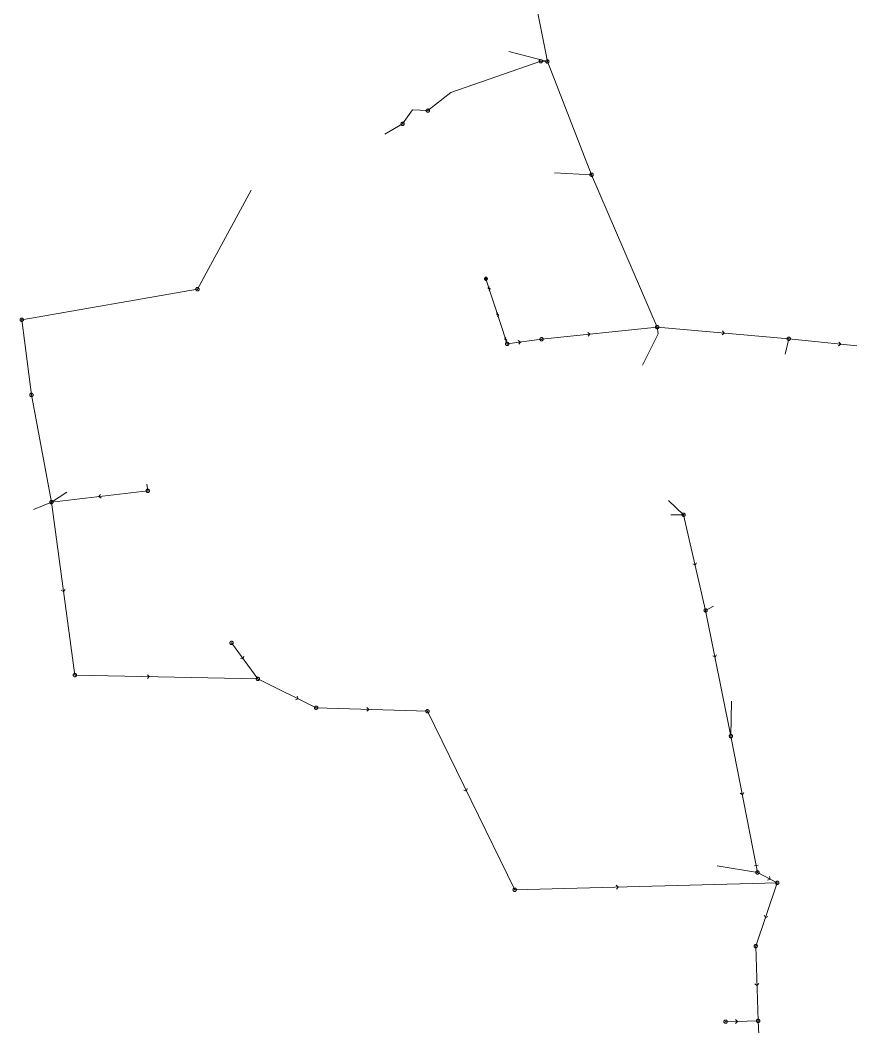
# Model space of a CAD drawing. Header units: metres. Extents: x 25504150 to 25508618, y 6694193 to 6702753.
# Drawn here: x 25504749.1 to 25504978.4, y 6696324.8 to 6696602.7 of the extents above; entities that cross this region are included whole.
import ezdxf

# ---------------------------------------------------------------- set-up
doc = ezdxf.new("R2010")
doc.units = ezdxf.units.M
for name, pattern in [('Sewer_node', [0]), ('Viemariputket', [0]), ('Viemarivarusteet', [0])]:
    doc.linetypes.add(name, pattern=pattern)
for name, color, linetype, lineweight in [('Sewer_node', 7, 'Sewer_node', 0), ('Viemariputket', 7, 'Viemariputket', 0), ('Viemarivarusteet', 7, 'Viemarivarusteet', 0)]:
    doc.layers.add(name, color=color, linetype=linetype, lineweight=lineweight)

msp = doc.modelspace()

# ---------------------------------------------------------------- linework, layer by layer
at = {"layer": 'Sewer_node', "color": 46, "linetype": 'Continuous', "true_color": 0x7f5f00}
msp.add_line((25504952.75, 6696369.41, 39.14), (25504951.74, 6696369.25, 39.14), dxfattribs=at)
at = {"layer": 'Sewer_node', "color": 46, "linetype": 'Continuous', "true_color": 0x7f5f00, "flags": 128}
for points in [[(25504893.23, 6696591.33), (25504893.22, 6696591.4), (25504893.21, 6696591.47), (25504893.18, 6696591.54), (25504893.14, 6696591.6), (25504893.1, 6696591.66), (25504893.04, 6696591.7), (25504892.98, 6696591.74), (25504892.91, 6696591.77), (25504892.84, 6696591.78), (25504892.77, 6696591.79), (25504892.7, 6696591.78), (25504892.63, 6696591.77), (25504892.56, 6696591.74), (25504892.5, 6696591.7), (25504892.44, 6696591.66), (25504892.4, 6696591.6), (25504892.36, 6696591.54), (25504892.33, 6696591.47), (25504892.32, 6696591.4), (25504892.31, 6696591.33), (25504892.32, 6696591.26), (25504892.33, 6696591.19), (25504892.36, 6696591.12), (25504892.4, 6696591.06), (25504892.44, 6696591), (25504892.5, 6696590.96), (25504892.56, 6696590.92), (25504892.63, 6696590.89), (25504892.7, 6696590.88), (25504892.77, 6696590.87), (25504892.84, 6696590.88), (25504892.91, 6696590.89), (25504892.98, 6696590.92), (25504893.04, 6696590.96), (25504893.1, 6696591), (25504893.14, 6696591.06), (25504893.18, 6696591.12), (25504893.21, 6696591.19), (25504893.22, 6696591.26)], [(25504862.09, 6696577.71), (25504862.08, 6696577.78), (25504862.07, 6696577.85), (25504862.04, 6696577.92), (25504862, 6696577.98), (25504861.96, 6696578.04), (25504861.9, 6696578.08), (25504861.84, 6696578.12), (25504861.77, 6696578.15), (25504861.7, 6696578.16), (25504861.63, 6696578.17), (25504861.56, 6696578.16), (25504861.49, 6696578.15), (25504861.42, 6696578.12), (25504861.36, 6696578.08), (25504861.3, 6696578.04), (25504861.26, 6696577.98), (25504861.22, 6696577.92), (25504861.19, 6696577.85), (25504861.18, 6696577.78), (25504861.17, 6696577.71), (25504861.18, 6696577.64), (25504861.19, 6696577.57), (25504861.22, 6696577.5), (25504861.26, 6696577.44), (25504861.3, 6696577.38), (25504861.36, 6696577.34), (25504861.42, 6696577.3), (25504861.49, 6696577.27), (25504861.56, 6696577.26), (25504861.63, 6696577.25), (25504861.7, 6696577.26), (25504861.77, 6696577.27), (25504861.84, 6696577.3), (25504861.9, 6696577.34), (25504861.96, 6696577.38), (25504862, 6696577.44), (25504862.04, 6696577.5), (25504862.07, 6696577.57), (25504862.08, 6696577.64)], [(25504855.11, 6696574.07), (25504855.1, 6696574.14), (25504855.09, 6696574.21), (25504855.06, 6696574.28), (25504855.02, 6696574.34), (25504854.98, 6696574.4), (25504854.92, 6696574.44), (25504854.86, 6696574.48), (25504854.79, 6696574.51), (25504854.72, 6696574.52), (25504854.65, 6696574.53), (25504854.58, 6696574.52), (25504854.51, 6696574.51), (25504854.44, 6696574.48), (25504854.38, 6696574.44), (25504854.32, 6696574.4), (25504854.28, 6696574.34), (25504854.24, 6696574.28), (25504854.21, 6696574.21), (25504854.2, 6696574.14), (25504854.19, 6696574.07), (25504854.2, 6696574), (25504854.21, 6696573.93), (25504854.24, 6696573.86), (25504854.28, 6696573.8), (25504854.32, 6696573.74), (25504854.38, 6696573.7), (25504854.44, 6696573.66), (25504854.51, 6696573.63), (25504854.58, 6696573.62), (25504854.65, 6696573.61), (25504854.72, 6696573.62), (25504854.79, 6696573.63), (25504854.86, 6696573.66), (25504854.92, 6696573.7), (25504854.98, 6696573.74), (25504855.02, 6696573.8), (25504855.06, 6696573.86), (25504855.09, 6696573.93), (25504855.1, 6696574)]]:
    msp.add_lwpolyline(points, close=True, dxfattribs=at)
for points, elevation in [([(25504895.06, 6696591.3), (25504895.05, 6696591.37), (25504895.04, 6696591.44), (25504895.01, 6696591.51), (25504894.97, 6696591.57), (25504894.93, 6696591.63), (25504894.87, 6696591.67), (25504894.81, 6696591.71), (25504894.74, 6696591.74), (25504894.67, 6696591.75), (25504894.6, 6696591.76), (25504894.53, 6696591.75), (25504894.46, 6696591.74), (25504894.39, 6696591.71), (25504894.33, 6696591.67), (25504894.27, 6696591.63), (25504894.23, 6696591.57), (25504894.19, 6696591.51), (25504894.16, 6696591.44), (25504894.15, 6696591.37), (25504894.14, 6696591.3), (25504894.15, 6696591.23), (25504894.16, 6696591.16), (25504894.19, 6696591.09), (25504894.23, 6696591.03), (25504894.27, 6696590.97), (25504894.33, 6696590.93), (25504894.39, 6696590.89), (25504894.46, 6696590.86), (25504894.53, 6696590.85), (25504894.6, 6696590.84), (25504894.67, 6696590.85), (25504894.74, 6696590.86), (25504894.81, 6696590.89), (25504894.87, 6696590.93), (25504894.93, 6696590.97), (25504894.97, 6696591.03), (25504895.01, 6696591.09), (25504895.04, 6696591.16), (25504895.05, 6696591.23)], 49.28), ([(25504907.29, 6696560.03), (25504907.28, 6696560.1), (25504907.27, 6696560.18), (25504907.24, 6696560.24), (25504907.2, 6696560.31), (25504907.15, 6696560.36), (25504907.1, 6696560.41), (25504907.03, 6696560.45), (25504906.97, 6696560.48), (25504906.89, 6696560.49), (25504906.82, 6696560.5), (25504906.75, 6696560.49), (25504906.67, 6696560.48), (25504906.61, 6696560.45), (25504906.54, 6696560.41), (25504906.49, 6696560.36), (25504906.44, 6696560.31), (25504906.4, 6696560.24), (25504906.37, 6696560.18), (25504906.36, 6696560.1), (25504906.35, 6696560.03), (25504906.36, 6696559.96), (25504906.37, 6696559.88), (25504906.4, 6696559.82), (25504906.44, 6696559.75), (25504906.49, 6696559.7), (25504906.54, 6696559.65), (25504906.61, 6696559.61), (25504906.67, 6696559.58), (25504906.75, 6696559.57), (25504906.82, 6696559.56), (25504906.89, 6696559.57), (25504906.97, 6696559.58), (25504907.03, 6696559.61), (25504907.1, 6696559.65), (25504907.15, 6696559.7), (25504907.2, 6696559.75), (25504907.24, 6696559.82), (25504907.27, 6696559.88), (25504907.28, 6696559.96)], 48.4), ([(25504798.46, 6696528.41), (25504798.45, 6696528.48), (25504798.44, 6696528.55), (25504798.41, 6696528.62), (25504798.37, 6696528.68), (25504798.33, 6696528.74), (25504798.27, 6696528.78), (25504798.21, 6696528.82), (25504798.14, 6696528.85), (25504798.07, 6696528.86), (25504798, 6696528.87), (25504797.93, 6696528.86), (25504797.86, 6696528.85), (25504797.79, 6696528.82), (25504797.73, 6696528.78), (25504797.67, 6696528.74), (25504797.63, 6696528.68), (25504797.59, 6696528.62), (25504797.56, 6696528.55), (25504797.55, 6696528.48), (25504797.54, 6696528.41), (25504797.55, 6696528.34), (25504797.56, 6696528.27), (25504797.59, 6696528.2), (25504797.63, 6696528.14), (25504797.67, 6696528.08), (25504797.73, 6696528.04), (25504797.79, 6696528), (25504797.86, 6696527.97), (25504797.93, 6696527.96), (25504798, 6696527.95), (25504798.07, 6696527.96), (25504798.14, 6696527.97), (25504798.21, 6696528), (25504798.27, 6696528.04), (25504798.33, 6696528.08), (25504798.37, 6696528.14), (25504798.41, 6696528.2), (25504798.44, 6696528.27), (25504798.45, 6696528.34)], 51.74), ([(25504749.98, 6696519.98), (25504749.97, 6696520.05), (25504749.96, 6696520.12), (25504749.93, 6696520.19), (25504749.89, 6696520.25), (25504749.85, 6696520.31), (25504749.79, 6696520.35), (25504749.73, 6696520.39), (25504749.66, 6696520.42), (25504749.59, 6696520.43), (25504749.52, 6696520.44), (25504749.45, 6696520.43), (25504749.38, 6696520.42), (25504749.31, 6696520.39), (25504749.25, 6696520.35), (25504749.19, 6696520.31), (25504749.15, 6696520.25), (25504749.11, 6696520.19), (25504749.08, 6696520.12), (25504749.07, 6696520.05), (25504749.06, 6696519.98), (25504749.07, 6696519.91), (25504749.08, 6696519.84), (25504749.11, 6696519.77), (25504749.15, 6696519.71), (25504749.19, 6696519.65), (25504749.25, 6696519.61), (25504749.31, 6696519.57), (25504749.38, 6696519.54), (25504749.45, 6696519.53), (25504749.52, 6696519.52), (25504749.59, 6696519.53), (25504749.66, 6696519.54), (25504749.73, 6696519.57), (25504749.79, 6696519.61), (25504749.85, 6696519.65), (25504749.89, 6696519.71), (25504749.93, 6696519.77), (25504749.96, 6696519.84), (25504749.97, 6696519.91)], 51.87), ([(25504925.37, 6696517.97), (25504925.36, 6696518.04), (25504925.35, 6696518.11), (25504925.32, 6696518.18), (25504925.28, 6696518.24), (25504925.24, 6696518.3), (25504925.18, 6696518.34), (25504925.12, 6696518.38), (25504925.05, 6696518.41), (25504924.98, 6696518.42), (25504924.91, 6696518.43), (25504924.84, 6696518.42), (25504924.77, 6696518.41), (25504924.7, 6696518.38), (25504924.64, 6696518.34), (25504924.58, 6696518.3), (25504924.54, 6696518.24), (25504924.5, 6696518.18), (25504924.47, 6696518.11), (25504924.46, 6696518.04), (25504924.45, 6696517.97), (25504924.46, 6696517.9), (25504924.47, 6696517.83), (25504924.5, 6696517.76), (25504924.54, 6696517.7), (25504924.58, 6696517.64), (25504924.64, 6696517.6), (25504924.7, 6696517.56), (25504924.77, 6696517.53), (25504924.84, 6696517.52), (25504924.91, 6696517.51), (25504924.98, 6696517.52), (25504925.05, 6696517.53), (25504925.12, 6696517.56), (25504925.18, 6696517.6), (25504925.24, 6696517.64), (25504925.28, 6696517.7), (25504925.32, 6696517.76), (25504925.35, 6696517.83), (25504925.36, 6696517.9)], 47.72), ([(25504883.97, 6696513.32), (25504883.96, 6696513.39), (25504883.95, 6696513.46), (25504883.92, 6696513.53), (25504883.88, 6696513.59), (25504883.84, 6696513.65), (25504883.78, 6696513.69), (25504883.72, 6696513.73), (25504883.65, 6696513.76), (25504883.58, 6696513.77), (25504883.51, 6696513.78), (25504883.44, 6696513.77), (25504883.37, 6696513.76), (25504883.3, 6696513.73), (25504883.24, 6696513.69), (25504883.18, 6696513.65), (25504883.14, 6696513.59), (25504883.1, 6696513.53), (25504883.07, 6696513.46), (25504883.06, 6696513.39), (25504883.05, 6696513.32), (25504883.06, 6696513.25), (25504883.07, 6696513.18), (25504883.1, 6696513.11), (25504883.14, 6696513.05), (25504883.18, 6696512.99), (25504883.24, 6696512.95), (25504883.3, 6696512.91), (25504883.37, 6696512.88), (25504883.44, 6696512.87), (25504883.51, 6696512.86), (25504883.58, 6696512.87), (25504883.65, 6696512.88), (25504883.72, 6696512.91), (25504883.78, 6696512.95), (25504883.84, 6696512.99), (25504883.88, 6696513.05), (25504883.92, 6696513.11), (25504883.95, 6696513.18), (25504883.96, 6696513.25)], 49.58), ([(25504893.46, 6696514.62), (25504893.45, 6696514.69), (25504893.44, 6696514.76), (25504893.41, 6696514.83), (25504893.37, 6696514.89), (25504893.33, 6696514.95), (25504893.27, 6696514.99), (25504893.21, 6696515.03), (25504893.14, 6696515.06), (25504893.07, 6696515.07), (25504893, 6696515.08), (25504892.93, 6696515.07), (25504892.86, 6696515.06), (25504892.79, 6696515.03), (25504892.73, 6696514.99), (25504892.67, 6696514.95), (25504892.63, 6696514.89), (25504892.59, 6696514.83), (25504892.56, 6696514.76), (25504892.55, 6696514.69), (25504892.54, 6696514.62), (25504892.55, 6696514.55), (25504892.56, 6696514.48), (25504892.59, 6696514.41), (25504892.63, 6696514.35), (25504892.67, 6696514.29), (25504892.73, 6696514.25), (25504892.79, 6696514.21), (25504892.86, 6696514.18), (25504892.93, 6696514.17), (25504893, 6696514.16), (25504893.07, 6696514.17), (25504893.14, 6696514.18), (25504893.21, 6696514.21), (25504893.27, 6696514.25), (25504893.33, 6696514.29), (25504893.37, 6696514.35), (25504893.41, 6696514.41), (25504893.44, 6696514.48), (25504893.45, 6696514.55)], 49.29), ([(25504961.72, 6696514.74), (25504961.71, 6696514.81), (25504961.7, 6696514.89), (25504961.67, 6696514.95), (25504961.63, 6696515.02), (25504961.58, 6696515.07), (25504961.53, 6696515.12), (25504961.46, 6696515.16), (25504961.4, 6696515.19), (25504961.32, 6696515.2), (25504961.25, 6696515.21), (25504961.18, 6696515.2), (25504961.1, 6696515.19), (25504961.04, 6696515.16), (25504960.97, 6696515.12), (25504960.92, 6696515.07), (25504960.87, 6696515.02), (25504960.83, 6696514.95), (25504960.8, 6696514.89), (25504960.79, 6696514.81), (25504960.78, 6696514.74), (25504960.79, 6696514.67), (25504960.8, 6696514.59), (25504960.83, 6696514.53), (25504960.87, 6696514.46), (25504960.92, 6696514.41), (25504960.97, 6696514.36), (25504961.04, 6696514.32), (25504961.1, 6696514.29), (25504961.18, 6696514.28), (25504961.25, 6696514.27), (25504961.32, 6696514.28), (25504961.4, 6696514.29), (25504961.46, 6696514.32), (25504961.53, 6696514.36), (25504961.58, 6696514.41), (25504961.63, 6696514.46), (25504961.67, 6696514.53), (25504961.7, 6696514.59), (25504961.71, 6696514.67)], 46.01), ([(25504752.64, 6696499.23), (25504752.63, 6696499.3), (25504752.62, 6696499.38), (25504752.59, 6696499.44), (25504752.55, 6696499.51), (25504752.5, 6696499.56), (25504752.45, 6696499.61), (25504752.38, 6696499.65), (25504752.32, 6696499.68), (25504752.24, 6696499.69), (25504752.17, 6696499.7), (25504752.1, 6696499.69), (25504752.02, 6696499.68), (25504751.96, 6696499.65), (25504751.89, 6696499.61), (25504751.84, 6696499.56), (25504751.79, 6696499.51), (25504751.75, 6696499.44), (25504751.72, 6696499.38), (25504751.71, 6696499.3), (25504751.7, 6696499.23), (25504751.71, 6696499.16), (25504751.72, 6696499.08), (25504751.75, 6696499.02), (25504751.79, 6696498.95), (25504751.84, 6696498.9), (25504751.89, 6696498.85), (25504751.96, 6696498.81), (25504752.02, 6696498.78), (25504752.1, 6696498.77), (25504752.17, 6696498.76), (25504752.24, 6696498.77), (25504752.32, 6696498.78), (25504752.38, 6696498.81), (25504752.45, 6696498.85), (25504752.5, 6696498.9), (25504752.55, 6696498.95), (25504752.59, 6696499.02), (25504752.62, 6696499.08), (25504752.63, 6696499.16)], 49.86), ([(25504784.74, 6696472.76), (25504784.73, 6696472.83), (25504784.72, 6696472.9), (25504784.69, 6696472.97), (25504784.65, 6696473.03), (25504784.61, 6696473.09), (25504784.55, 6696473.13), (25504784.49, 6696473.17), (25504784.42, 6696473.2), (25504784.35, 6696473.21), (25504784.28, 6696473.22), (25504784.21, 6696473.21), (25504784.14, 6696473.2), (25504784.07, 6696473.17), (25504784.01, 6696473.13), (25504783.95, 6696473.09), (25504783.91, 6696473.03), (25504783.87, 6696472.97), (25504783.84, 6696472.9), (25504783.83, 6696472.83), (25504783.82, 6696472.76), (25504783.83, 6696472.69), (25504783.84, 6696472.62), (25504783.87, 6696472.55), (25504783.91, 6696472.49), (25504783.95, 6696472.43), (25504784.01, 6696472.39), (25504784.07, 6696472.35), (25504784.14, 6696472.32), (25504784.21, 6696472.31), (25504784.28, 6696472.3), (25504784.35, 6696472.31), (25504784.42, 6696472.32), (25504784.49, 6696472.35), (25504784.55, 6696472.39), (25504784.61, 6696472.43), (25504784.65, 6696472.49), (25504784.69, 6696472.55), (25504784.72, 6696472.62), (25504784.73, 6696472.69)], 49.14), ([(25504758.14, 6696469.65), (25504758.13, 6696469.72), (25504758.12, 6696469.79), (25504758.09, 6696469.86), (25504758.05, 6696469.92), (25504758.01, 6696469.98), (25504757.95, 6696470.02), (25504757.89, 6696470.06), (25504757.82, 6696470.09), (25504757.75, 6696470.1), (25504757.68, 6696470.11), (25504757.61, 6696470.1), (25504757.54, 6696470.09), (25504757.47, 6696470.06), (25504757.41, 6696470.02), (25504757.35, 6696469.98), (25504757.31, 6696469.92), (25504757.27, 6696469.86), (25504757.24, 6696469.79), (25504757.23, 6696469.72), (25504757.22, 6696469.65), (25504757.23, 6696469.58), (25504757.24, 6696469.51), (25504757.27, 6696469.44), (25504757.31, 6696469.38), (25504757.35, 6696469.32), (25504757.41, 6696469.28), (25504757.47, 6696469.24), (25504757.54, 6696469.21), (25504757.61, 6696469.2), (25504757.68, 6696469.19), (25504757.75, 6696469.2), (25504757.82, 6696469.21), (25504757.89, 6696469.24), (25504757.95, 6696469.28), (25504758.01, 6696469.32), (25504758.05, 6696469.38), (25504758.09, 6696469.44), (25504758.12, 6696469.51), (25504758.13, 6696469.58)], 48.7), ([(25504932.68, 6696466.15), (25504932.67, 6696466.22), (25504932.66, 6696466.29), (25504932.63, 6696466.36), (25504932.59, 6696466.42), (25504932.55, 6696466.48), (25504932.49, 6696466.52), (25504932.43, 6696466.56), (25504932.36, 6696466.59), (25504932.29, 6696466.6), (25504932.22, 6696466.61), (25504932.15, 6696466.6), (25504932.08, 6696466.59), (25504932.01, 6696466.56), (25504931.95, 6696466.52), (25504931.89, 6696466.48), (25504931.85, 6696466.42), (25504931.81, 6696466.36), (25504931.78, 6696466.29), (25504931.77, 6696466.22), (25504931.76, 6696466.15), (25504931.77, 6696466.08), (25504931.78, 6696466.01), (25504931.81, 6696465.94), (25504931.85, 6696465.88), (25504931.89, 6696465.82), (25504931.95, 6696465.78), (25504932.01, 6696465.74), (25504932.08, 6696465.71), (25504932.15, 6696465.7), (25504932.22, 6696465.69), (25504932.29, 6696465.7), (25504932.36, 6696465.71), (25504932.43, 6696465.74), (25504932.49, 6696465.78), (25504932.55, 6696465.82), (25504932.59, 6696465.88), (25504932.63, 6696465.94), (25504932.66, 6696466.01), (25504932.67, 6696466.08)], 45.15), ([(25504938.76, 6696439.77), (25504938.75, 6696439.84), (25504938.74, 6696439.91), (25504938.71, 6696439.98), (25504938.67, 6696440.04), (25504938.63, 6696440.1), (25504938.57, 6696440.14), (25504938.51, 6696440.18), (25504938.44, 6696440.21), (25504938.37, 6696440.22), (25504938.3, 6696440.23), (25504938.23, 6696440.22), (25504938.16, 6696440.21), (25504938.09, 6696440.18), (25504938.03, 6696440.14), (25504937.97, 6696440.1), (25504937.93, 6696440.04), (25504937.89, 6696439.98), (25504937.86, 6696439.91), (25504937.85, 6696439.84), (25504937.84, 6696439.77), (25504937.85, 6696439.7), (25504937.86, 6696439.63), (25504937.89, 6696439.56), (25504937.93, 6696439.5), (25504937.97, 6696439.44), (25504938.03, 6696439.4), (25504938.09, 6696439.36), (25504938.16, 6696439.33), (25504938.23, 6696439.32), (25504938.3, 6696439.31), (25504938.37, 6696439.32), (25504938.44, 6696439.33), (25504938.51, 6696439.36), (25504938.57, 6696439.4), (25504938.63, 6696439.44), (25504938.67, 6696439.5), (25504938.71, 6696439.56), (25504938.74, 6696439.63), (25504938.75, 6696439.7)], 44.29), ([(25504807.88, 6696430.79), (25504807.87, 6696430.86), (25504807.86, 6696430.93), (25504807.83, 6696431), (25504807.79, 6696431.06), (25504807.75, 6696431.12), (25504807.69, 6696431.16), (25504807.63, 6696431.2), (25504807.56, 6696431.23), (25504807.49, 6696431.24), (25504807.42, 6696431.25), (25504807.35, 6696431.24), (25504807.28, 6696431.23), (25504807.21, 6696431.2), (25504807.15, 6696431.16), (25504807.09, 6696431.12), (25504807.05, 6696431.06), (25504807.01, 6696431), (25504806.98, 6696430.93), (25504806.97, 6696430.86), (25504806.96, 6696430.79), (25504806.97, 6696430.72), (25504806.98, 6696430.65), (25504807.01, 6696430.58), (25504807.05, 6696430.52), (25504807.09, 6696430.46), (25504807.15, 6696430.42), (25504807.21, 6696430.38), (25504807.28, 6696430.35), (25504807.35, 6696430.34), (25504807.42, 6696430.33), (25504807.49, 6696430.34), (25504807.56, 6696430.35), (25504807.63, 6696430.38), (25504807.69, 6696430.42), (25504807.75, 6696430.46), (25504807.79, 6696430.52), (25504807.83, 6696430.58), (25504807.86, 6696430.65), (25504807.87, 6696430.72)], 49.14), ([(25504764.64, 6696421.9), (25504764.63, 6696421.97), (25504764.62, 6696422.05), (25504764.59, 6696422.11), (25504764.55, 6696422.18), (25504764.5, 6696422.23), (25504764.45, 6696422.28), (25504764.38, 6696422.32), (25504764.32, 6696422.35), (25504764.24, 6696422.36), (25504764.17, 6696422.37), (25504764.1, 6696422.36), (25504764.02, 6696422.35), (25504763.96, 6696422.32), (25504763.89, 6696422.28), (25504763.84, 6696422.23), (25504763.79, 6696422.18), (25504763.75, 6696422.11), (25504763.72, 6696422.05), (25504763.71, 6696421.97), (25504763.7, 6696421.9), (25504763.71, 6696421.83), (25504763.72, 6696421.75), (25504763.75, 6696421.69), (25504763.79, 6696421.62), (25504763.84, 6696421.57), (25504763.89, 6696421.52), (25504763.96, 6696421.48), (25504764.02, 6696421.45), (25504764.1, 6696421.44), (25504764.17, 6696421.43), (25504764.24, 6696421.44), (25504764.32, 6696421.45), (25504764.38, 6696421.48), (25504764.45, 6696421.52), (25504764.5, 6696421.57), (25504764.55, 6696421.62), (25504764.59, 6696421.69), (25504764.62, 6696421.75), (25504764.63, 6696421.83)], 48.83), ([(25504815.15, 6696420.86), (25504815.14, 6696420.93), (25504815.13, 6696421), (25504815.1, 6696421.07), (25504815.06, 6696421.13), (25504815.02, 6696421.19), (25504814.96, 6696421.23), (25504814.9, 6696421.27), (25504814.83, 6696421.3), (25504814.76, 6696421.31), (25504814.69, 6696421.32), (25504814.62, 6696421.31), (25504814.55, 6696421.3), (25504814.48, 6696421.27), (25504814.42, 6696421.23), (25504814.36, 6696421.19), (25504814.32, 6696421.13), (25504814.28, 6696421.07), (25504814.25, 6696421), (25504814.24, 6696420.93), (25504814.23, 6696420.86), (25504814.24, 6696420.79), (25504814.25, 6696420.72), (25504814.28, 6696420.65), (25504814.32, 6696420.59), (25504814.36, 6696420.53), (25504814.42, 6696420.49), (25504814.48, 6696420.45), (25504814.55, 6696420.42), (25504814.62, 6696420.41), (25504814.69, 6696420.4), (25504814.76, 6696420.41), (25504814.83, 6696420.42), (25504814.9, 6696420.45), (25504814.96, 6696420.49), (25504815.02, 6696420.53), (25504815.06, 6696420.59), (25504815.1, 6696420.65), (25504815.13, 6696420.72), (25504815.14, 6696420.79)], 49.13), ([(25504831.22, 6696412.9), (25504831.21, 6696412.97), (25504831.2, 6696413.04), (25504831.17, 6696413.11), (25504831.13, 6696413.17), (25504831.09, 6696413.23), (25504831.03, 6696413.27), (25504830.97, 6696413.31), (25504830.9, 6696413.34), (25504830.83, 6696413.35), (25504830.76, 6696413.36), (25504830.69, 6696413.35), (25504830.62, 6696413.34), (25504830.55, 6696413.31), (25504830.49, 6696413.27), (25504830.43, 6696413.23), (25504830.39, 6696413.17), (25504830.35, 6696413.11), (25504830.32, 6696413.04), (25504830.31, 6696412.97), (25504830.3, 6696412.9), (25504830.31, 6696412.83), (25504830.32, 6696412.76), (25504830.35, 6696412.69), (25504830.39, 6696412.63), (25504830.43, 6696412.57), (25504830.49, 6696412.53), (25504830.55, 6696412.49), (25504830.62, 6696412.46), (25504830.69, 6696412.45), (25504830.76, 6696412.44), (25504830.83, 6696412.45), (25504830.9, 6696412.46), (25504830.97, 6696412.49), (25504831.03, 6696412.53), (25504831.09, 6696412.57), (25504831.13, 6696412.63), (25504831.17, 6696412.69), (25504831.2, 6696412.76), (25504831.21, 6696412.83)], 49.27), ([(25504861.95, 6696411.92), (25504861.94, 6696411.99), (25504861.93, 6696412.06), (25504861.9, 6696412.13), (25504861.86, 6696412.19), (25504861.82, 6696412.25), (25504861.76, 6696412.29), (25504861.7, 6696412.33), (25504861.63, 6696412.36), (25504861.56, 6696412.37), (25504861.49, 6696412.38), (25504861.42, 6696412.37), (25504861.35, 6696412.36), (25504861.28, 6696412.33), (25504861.22, 6696412.29), (25504861.16, 6696412.25), (25504861.12, 6696412.19), (25504861.08, 6696412.13), (25504861.05, 6696412.06), (25504861.04, 6696411.99), (25504861.03, 6696411.92), (25504861.04, 6696411.85), (25504861.05, 6696411.78), (25504861.08, 6696411.71), (25504861.12, 6696411.65), (25504861.16, 6696411.59), (25504861.22, 6696411.55), (25504861.28, 6696411.51), (25504861.35, 6696411.48), (25504861.42, 6696411.47), (25504861.49, 6696411.46), (25504861.56, 6696411.47), (25504861.63, 6696411.48), (25504861.7, 6696411.51), (25504861.76, 6696411.55), (25504861.82, 6696411.59), (25504861.86, 6696411.65), (25504861.9, 6696411.71), (25504861.93, 6696411.78), (25504861.94, 6696411.85)], 48.5), ([(25504945.74, 6696405.05), (25504945.73, 6696405.12), (25504945.72, 6696405.19), (25504945.69, 6696405.26), (25504945.65, 6696405.32), (25504945.61, 6696405.38), (25504945.55, 6696405.42), (25504945.49, 6696405.46), (25504945.42, 6696405.49), (25504945.35, 6696405.5), (25504945.28, 6696405.51), (25504945.21, 6696405.5), (25504945.14, 6696405.49), (25504945.07, 6696405.46), (25504945.01, 6696405.42), (25504944.95, 6696405.38), (25504944.91, 6696405.32), (25504944.87, 6696405.26), (25504944.84, 6696405.19), (25504944.83, 6696405.12), (25504944.82, 6696405.05), (25504944.83, 6696404.98), (25504944.84, 6696404.91), (25504944.87, 6696404.84), (25504944.91, 6696404.78), (25504944.95, 6696404.72), (25504945.01, 6696404.68), (25504945.07, 6696404.64), (25504945.14, 6696404.61), (25504945.21, 6696404.6), (25504945.28, 6696404.59), (25504945.35, 6696404.6), (25504945.42, 6696404.61), (25504945.49, 6696404.64), (25504945.55, 6696404.68), (25504945.61, 6696404.72), (25504945.65, 6696404.78), (25504945.69, 6696404.84), (25504945.72, 6696404.91), (25504945.73, 6696404.98)], 43.01), ([(25504953.06, 6696367.42), (25504953.05, 6696367.49), (25504953.04, 6696367.56), (25504953.01, 6696367.63), (25504952.97, 6696367.69), (25504952.93, 6696367.75), (25504952.87, 6696367.79), (25504952.81, 6696367.83), (25504952.74, 6696367.86), (25504952.67, 6696367.87), (25504952.6, 6696367.88), (25504952.53, 6696367.87), (25504952.46, 6696367.86), (25504952.39, 6696367.83), (25504952.33, 6696367.79), (25504952.27, 6696367.75), (25504952.23, 6696367.69), (25504952.19, 6696367.63), (25504952.16, 6696367.56), (25504952.15, 6696367.49), (25504952.14, 6696367.42), (25504952.15, 6696367.35), (25504952.16, 6696367.28), (25504952.19, 6696367.21), (25504952.23, 6696367.15), (25504952.27, 6696367.09), (25504952.33, 6696367.05), (25504952.39, 6696367.01), (25504952.46, 6696366.98), (25504952.53, 6696366.97), (25504952.6, 6696366.96), (25504952.67, 6696366.97), (25504952.74, 6696366.98), (25504952.81, 6696367.01), (25504952.87, 6696367.05), (25504952.93, 6696367.09), (25504952.97, 6696367.15), (25504953.01, 6696367.21), (25504953.04, 6696367.28), (25504953.05, 6696367.35)], 41.3), ([(25504958.54, 6696364.54), (25504958.53, 6696364.61), (25504958.52, 6696364.68), (25504958.49, 6696364.75), (25504958.45, 6696364.81), (25504958.41, 6696364.87), (25504958.35, 6696364.91), (25504958.29, 6696364.95), (25504958.22, 6696364.98), (25504958.15, 6696364.99), (25504958.08, 6696365), (25504958.01, 6696364.99), (25504957.94, 6696364.98), (25504957.87, 6696364.95), (25504957.81, 6696364.91), (25504957.75, 6696364.87), (25504957.71, 6696364.81), (25504957.67, 6696364.75), (25504957.64, 6696364.68), (25504957.63, 6696364.61), (25504957.62, 6696364.54), (25504957.63, 6696364.47), (25504957.64, 6696364.4), (25504957.67, 6696364.33), (25504957.71, 6696364.27), (25504957.75, 6696364.21), (25504957.81, 6696364.17), (25504957.87, 6696364.13), (25504957.94, 6696364.1), (25504958.01, 6696364.09), (25504958.08, 6696364.08), (25504958.15, 6696364.09), (25504958.22, 6696364.1), (25504958.29, 6696364.13), (25504958.35, 6696364.17), (25504958.41, 6696364.21), (25504958.45, 6696364.27), (25504958.49, 6696364.33), (25504958.52, 6696364.4), (25504958.53, 6696364.47)], 41.32), ([(25504886.05, 6696362.65), (25504886.04, 6696362.72), (25504886.03, 6696362.8), (25504886, 6696362.86), (25504885.96, 6696362.93), (25504885.91, 6696362.98), (25504885.86, 6696363.03), (25504885.79, 6696363.07), (25504885.73, 6696363.1), (25504885.65, 6696363.11), (25504885.58, 6696363.12), (25504885.51, 6696363.11), (25504885.43, 6696363.1), (25504885.37, 6696363.07), (25504885.3, 6696363.03), (25504885.25, 6696362.98), (25504885.2, 6696362.93), (25504885.16, 6696362.86), (25504885.13, 6696362.8), (25504885.12, 6696362.72), (25504885.11, 6696362.65), (25504885.12, 6696362.58), (25504885.13, 6696362.5), (25504885.16, 6696362.44), (25504885.2, 6696362.37), (25504885.25, 6696362.32), (25504885.3, 6696362.27), (25504885.37, 6696362.23), (25504885.43, 6696362.2), (25504885.51, 6696362.19), (25504885.58, 6696362.18), (25504885.65, 6696362.19), (25504885.73, 6696362.2), (25504885.79, 6696362.23), (25504885.86, 6696362.27), (25504885.91, 6696362.32), (25504885.96, 6696362.37), (25504886, 6696362.44), (25504886.03, 6696362.5), (25504886.04, 6696362.58)], 47.17), ([(25504952.58, 6696347.09), (25504952.57, 6696347.16), (25504952.56, 6696347.23), (25504952.53, 6696347.3), (25504952.49, 6696347.36), (25504952.45, 6696347.42), (25504952.39, 6696347.46), (25504952.33, 6696347.5), (25504952.26, 6696347.53), (25504952.19, 6696347.54), (25504952.12, 6696347.55), (25504952.05, 6696347.54), (25504951.98, 6696347.53), (25504951.91, 6696347.5), (25504951.85, 6696347.46), (25504951.79, 6696347.42), (25504951.75, 6696347.36), (25504951.71, 6696347.3), (25504951.68, 6696347.23), (25504951.67, 6696347.16), (25504951.66, 6696347.09), (25504951.67, 6696347.02), (25504951.68, 6696346.95), (25504951.71, 6696346.88), (25504951.75, 6696346.82), (25504951.79, 6696346.76), (25504951.85, 6696346.72), (25504951.91, 6696346.68), (25504951.98, 6696346.65), (25504952.05, 6696346.64), (25504952.12, 6696346.63), (25504952.19, 6696346.64), (25504952.26, 6696346.65), (25504952.33, 6696346.68), (25504952.39, 6696346.72), (25504952.45, 6696346.76), (25504952.49, 6696346.82), (25504952.53, 6696346.88), (25504952.56, 6696346.95), (25504952.57, 6696347.02)], 41.02), ([(25504944.26, 6696326.24), (25504944.25, 6696326.31), (25504944.24, 6696326.38), (25504944.21, 6696326.45), (25504944.17, 6696326.51), (25504944.13, 6696326.57), (25504944.07, 6696326.61), (25504944.01, 6696326.65), (25504943.94, 6696326.68), (25504943.87, 6696326.69), (25504943.8, 6696326.7), (25504943.73, 6696326.69), (25504943.66, 6696326.68), (25504943.59, 6696326.65), (25504943.53, 6696326.61), (25504943.47, 6696326.57), (25504943.43, 6696326.51), (25504943.39, 6696326.45), (25504943.36, 6696326.38), (25504943.35, 6696326.31), (25504943.34, 6696326.24), (25504943.35, 6696326.17), (25504943.36, 6696326.1), (25504943.39, 6696326.03), (25504943.43, 6696325.97), (25504943.47, 6696325.91), (25504943.53, 6696325.87), (25504943.59, 6696325.83), (25504943.66, 6696325.8), (25504943.73, 6696325.79), (25504943.8, 6696325.78), (25504943.87, 6696325.79), (25504943.94, 6696325.8), (25504944.01, 6696325.83), (25504944.07, 6696325.87), (25504944.13, 6696325.91), (25504944.17, 6696325.97), (25504944.21, 6696326.03), (25504944.24, 6696326.1), (25504944.25, 6696326.17)], 40.23), ([(25504953.25, 6696326.45), (25504953.24, 6696326.52), (25504953.23, 6696326.59), (25504953.2, 6696326.66), (25504953.16, 6696326.72), (25504953.12, 6696326.78), (25504953.06, 6696326.82), (25504953, 6696326.86), (25504952.93, 6696326.89), (25504952.86, 6696326.9), (25504952.79, 6696326.91), (25504952.72, 6696326.9), (25504952.65, 6696326.89), (25504952.58, 6696326.86), (25504952.52, 6696326.82), (25504952.46, 6696326.78), (25504952.42, 6696326.72), (25504952.38, 6696326.66), (25504952.35, 6696326.59), (25504952.34, 6696326.52), (25504952.33, 6696326.45), (25504952.34, 6696326.38), (25504952.35, 6696326.31), (25504952.38, 6696326.24), (25504952.42, 6696326.18), (25504952.46, 6696326.12), (25504952.52, 6696326.08), (25504952.58, 6696326.04), (25504952.65, 6696326.01), (25504952.72, 6696326), (25504952.79, 6696325.99), (25504952.86, 6696326), (25504952.93, 6696326.01), (25504953, 6696326.04), (25504953.06, 6696326.08), (25504953.12, 6696326.12), (25504953.16, 6696326.18), (25504953.2, 6696326.24), (25504953.23, 6696326.31), (25504953.24, 6696326.38)], 39.87)]:
    msp.add_lwpolyline(points, close=True, dxfattribs=dict(at, elevation=elevation))
for points in [[(25504878.45, 6696528.61), (25504878.42, 6696528.61), (25504878.4, 6696528.61), (25504878.38, 6696528.61), (25504878.37, 6696528.62), (25504878.35, 6696528.62), (25504878.33, 6696528.63), (25504878.32, 6696528.63), (25504878.31, 6696528.64), (25504878.29, 6696528.65), (25504878.28, 6696528.66), (25504878.28, 6696528.67), (25504878.27, 6696528.69), (25504878.26, 6696528.7), (25504878.26, 6696528.71), (25504878.25, 6696528.73), (25504878.25, 6696528.74), (25504878.25, 6696528.76), (25504878.26, 6696528.77), (25504878.26, 6696528.79), (25504878.27, 6696528.8), (25504878.27, 6696528.82), (25504878.28, 6696528.83), (25504878.29, 6696528.85), (25504878.3, 6696528.86), (25504878.31, 6696528.87), (25504878.34, 6696528.9)], [(25504878.45, 6696528.95), (25504878.47, 6696528.97), (25504878.48, 6696528.97), (25504878.49, 6696528.98), (25504878.49, 6696528.99), (25504878.5, 6696529), (25504878.5, 6696529.01), (25504878.51, 6696529.01), (25504878.51, 6696529.02), (25504878.51, 6696529.03), (25504878.51, 6696529.04), (25504878.51, 6696529.05), (25504878.51, 6696529.06), (25504878.51, 6696529.07), (25504878.51, 6696529.08), (25504878.5, 6696529.08), (25504878.5, 6696529.09), (25504878.49, 6696529.1), (25504878.49, 6696529.1), (25504878.48, 6696529.11), (25504878.47, 6696529.11), (25504878.46, 6696529.12), (25504878.45, 6696529.12), (25504878.44, 6696529.13), (25504878.43, 6696529.13), (25504878.42, 6696529.13), (25504878.4, 6696529.13)], [(25504878.64, 6696528.08), (25504878.62, 6696528.08), (25504878.61, 6696528.08), (25504878.6, 6696528.09), (25504878.59, 6696528.09), (25504878.58, 6696528.09), (25504878.57, 6696528.1), (25504878.57, 6696528.1), (25504878.56, 6696528.11), (25504878.55, 6696528.12), (25504878.55, 6696528.13), (25504878.54, 6696528.13), (25504878.54, 6696528.14), (25504878.53, 6696528.15), (25504878.53, 6696528.16), (25504878.53, 6696528.17), (25504878.53, 6696528.18), (25504878.53, 6696528.19), (25504878.53, 6696528.2), (25504878.53, 6696528.21), (25504878.54, 6696528.22), (25504878.54, 6696528.23), (25504878.55, 6696528.24), (25504878.55, 6696528.24), (25504878.56, 6696528.25), (25504878.57, 6696528.26), (25504878.59, 6696528.27)], [(25504878.7, 6696528.33), (25504878.73, 6696528.35), (25504878.74, 6696528.36), (25504878.75, 6696528.37), (25504878.76, 6696528.39), (25504878.77, 6696528.4), (25504878.78, 6696528.42), (25504878.78, 6696528.43), (25504878.79, 6696528.45), (25504878.79, 6696528.46), (25504878.79, 6696528.48), (25504878.79, 6696528.49), (25504878.79, 6696528.51), (25504878.79, 6696528.52), (25504878.78, 6696528.54), (25504878.78, 6696528.55), (25504878.77, 6696528.56), (25504878.76, 6696528.58), (25504878.75, 6696528.59), (25504878.73, 6696528.6), (25504878.72, 6696528.61), (25504878.71, 6696528.62), (25504878.69, 6696528.62), (25504878.68, 6696528.63), (25504878.66, 6696528.63), (25504878.64, 6696528.64), (25504878.6, 6696528.64)], [(25504880.8, 6696521.74), (25504880.82, 6696521.76), (25504880.83, 6696521.76), (25504880.84, 6696521.77), (25504880.84, 6696521.78), (25504880.85, 6696521.79), (25504880.85, 6696521.8), (25504880.86, 6696521.81), (25504880.86, 6696521.81), (25504880.86, 6696521.82), (25504880.86, 6696521.83), (25504880.86, 6696521.84), (25504880.86, 6696521.85), (25504880.86, 6696521.86), (25504880.86, 6696521.87), (25504880.86, 6696521.87), (25504880.85, 6696521.88), (25504880.84, 6696521.89), (25504880.84, 6696521.89), (25504880.83, 6696521.9), (25504880.82, 6696521.9), (25504880.81, 6696521.91), (25504880.8, 6696521.91), (25504880.79, 6696521.92), (25504880.78, 6696521.92), (25504880.77, 6696521.92), (25504880.75, 6696521.92)], [(25504880.81, 6696521.4), (25504880.77, 6696521.4), (25504880.75, 6696521.4), (25504880.73, 6696521.4), (25504880.72, 6696521.41), (25504880.7, 6696521.41), (25504880.68, 6696521.42), (25504880.67, 6696521.42), (25504880.66, 6696521.43), (25504880.65, 6696521.44), (25504880.64, 6696521.45), (25504880.63, 6696521.47), (25504880.62, 6696521.48), (25504880.61, 6696521.49), (25504880.61, 6696521.5), (25504880.61, 6696521.52), (25504880.6, 6696521.53), (25504880.61, 6696521.55), (25504880.61, 6696521.56), (25504880.61, 6696521.58), (25504880.62, 6696521.59), (25504880.62, 6696521.61), (25504880.63, 6696521.62), (25504880.64, 6696521.64), (25504880.65, 6696521.65), (25504880.67, 6696521.66), (25504880.69, 6696521.69)], [(25504881, 6696520.87), (25504880.97, 6696520.87), (25504880.96, 6696520.87), (25504880.95, 6696520.88), (25504880.94, 6696520.88), (25504880.93, 6696520.88), (25504880.93, 6696520.89), (25504880.92, 6696520.89), (25504880.91, 6696520.9), (25504880.9, 6696520.91), (25504880.9, 6696520.92), (25504880.89, 6696520.92), (25504880.89, 6696520.93), (25504880.88, 6696520.94), (25504880.88, 6696520.95), (25504880.88, 6696520.96), (25504880.88, 6696520.97), (25504880.88, 6696520.98), (25504880.88, 6696520.99), (25504880.88, 6696521), (25504880.89, 6696521.01), (25504880.89, 6696521.02), (25504880.9, 6696521.03), (25504880.9, 6696521.04), (25504880.91, 6696521.04), (25504880.92, 6696521.05), (25504880.94, 6696521.07)], [(25504881.05, 6696521.12), (25504881.08, 6696521.14), (25504881.09, 6696521.15), (25504881.1, 6696521.16), (25504881.11, 6696521.18), (25504881.12, 6696521.19), (25504881.13, 6696521.21), (25504881.13, 6696521.22), (25504881.14, 6696521.24), (25504881.14, 6696521.25), (25504881.14, 6696521.27), (25504881.14, 6696521.28), (25504881.14, 6696521.3), (25504881.14, 6696521.31), (25504881.13, 6696521.33), (25504881.13, 6696521.34), (25504881.12, 6696521.35), (25504881.11, 6696521.37), (25504881.1, 6696521.38), (25504881.09, 6696521.39), (25504881.07, 6696521.4), (25504881.06, 6696521.41), (25504881.04, 6696521.41), (25504881.03, 6696521.42), (25504881.01, 6696521.42), (25504880.99, 6696521.43), (25504880.96, 6696521.43)], [(25504905.91, 6696515.43), (25504906.37, 6696516.02), (25504905.78, 6696516.48)], [(25504942.88, 6696515.83), (25504943.44, 6696516.32), (25504942.96, 6696516.89)], [(25504882.94, 6696514.82), (25504882.91, 6696514.79), (25504882.9, 6696514.78), (25504882.88, 6696514.77), (25504882.87, 6696514.76), (25504882.86, 6696514.74), (25504882.86, 6696514.73), (25504882.85, 6696514.71), (25504882.85, 6696514.7), (25504882.84, 6696514.68), (25504882.84, 6696514.66), (25504882.84, 6696514.65), (25504882.84, 6696514.63), (25504882.85, 6696514.62), (25504882.85, 6696514.61), (25504882.86, 6696514.59), (25504882.87, 6696514.58), (25504882.88, 6696514.57), (25504882.89, 6696514.55), (25504882.9, 6696514.54), (25504882.91, 6696514.53), (25504882.93, 6696514.53), (25504882.94, 6696514.52), (25504882.96, 6696514.51), (25504882.98, 6696514.51), (25504882.99, 6696514.51), (25504883.03, 6696514.5)], [(25504882.99, 6696515.06), (25504883.01, 6696515.06), (25504883.02, 6696515.06), (25504883.03, 6696515.06), (25504883.04, 6696515.05), (25504883.05, 6696515.05), (25504883.06, 6696515.04), (25504883.07, 6696515.04), (25504883.08, 6696515.03), (25504883.08, 6696515.02), (25504883.09, 6696515.02), (25504883.09, 6696515.01), (25504883.1, 6696515), (25504883.1, 6696514.99), (25504883.1, 6696514.98), (25504883.1, 6696514.97), (25504883.11, 6696514.96), (25504883.1, 6696514.95), (25504883.1, 6696514.94), (25504883.1, 6696514.93), (25504883.1, 6696514.92), (25504883.09, 6696514.91), (25504883.09, 6696514.91), (25504883.08, 6696514.9), (25504883.07, 6696514.89), (25504883.07, 6696514.88), (25504883.05, 6696514.87)], [(25504883.18, 6696514.19), (25504883.16, 6696514.18), (25504883.15, 6696514.17), (25504883.15, 6696514.16), (25504883.14, 6696514.15), (25504883.14, 6696514.14), (25504883.13, 6696514.14), (25504883.13, 6696514.13), (25504883.12, 6696514.12), (25504883.12, 6696514.11), (25504883.12, 6696514.1), (25504883.12, 6696514.09), (25504883.12, 6696514.08), (25504883.12, 6696514.07), (25504883.13, 6696514.07), (25504883.13, 6696514.06), (25504883.13, 6696514.05), (25504883.14, 6696514.04), (25504883.15, 6696514.04), (25504883.15, 6696514.03), (25504883.16, 6696514.03), (25504883.17, 6696514.02), (25504883.18, 6696514.02), (25504883.19, 6696514.02), (25504883.2, 6696514.01), (25504883.21, 6696514.01), (25504883.23, 6696514.01)], [(25504883.18, 6696514.53), (25504883.22, 6696514.53), (25504883.23, 6696514.53), (25504883.25, 6696514.53), (25504883.27, 6696514.53), (25504883.28, 6696514.52), (25504883.3, 6696514.51), (25504883.31, 6696514.51), (25504883.33, 6696514.5), (25504883.34, 6696514.49), (25504883.35, 6696514.48), (25504883.36, 6696514.47), (25504883.37, 6696514.45), (25504883.37, 6696514.44), (25504883.38, 6696514.43), (25504883.38, 6696514.41), (25504883.38, 6696514.4), (25504883.38, 6696514.38), (25504883.38, 6696514.37), (25504883.37, 6696514.35), (25504883.37, 6696514.34), (25504883.36, 6696514.32), (25504883.35, 6696514.31), (25504883.34, 6696514.3), (25504883.33, 6696514.28), (25504883.32, 6696514.27), (25504883.29, 6696514.25)], [(25504886.7, 6696513.21), (25504887.15, 6696513.82), (25504886.56, 6696514.27)], [(25504975, 6696512.77), (25504975.57, 6696513.26), (25504975.1, 6696513.83)], [(25504771.26, 6696471.79), (25504770.82, 6696471.19), (25504771.41, 6696470.74)], [(25504934.78, 6696452.64), (25504935.42, 6696452.25), (25504935.81, 6696452.88)], [(25504760.42, 6696445.39), (25504761.04, 6696444.96), (25504761.47, 6696445.56)], [(25504940.26, 6696427.24), (25504940.9, 6696426.84), (25504941.3, 6696427.47)], [(25504809.92, 6696426.45), (25504810.67, 6696426.35), (25504810.77, 6696427.09)], [(25504784.2, 6696420.94), (25504784.72, 6696421.48), (25504784.2, 6696422)], [(25504825.07, 6696415.11), (25504825.77, 6696415.37), (25504825.53, 6696416.07)], [(25504844.76, 6696411.91), (25504845.29, 6696412.44), (25504844.78, 6696412.98)], [(25504871.56, 6696390.12), (25504872.28, 6696389.9), (25504872.51, 6696390.6)], [(25504947.79, 6696389.28), (25504948.43, 6696388.87), (25504948.83, 6696389.49)], [(25504955.41, 6696365.33), (25504956.12, 6696365.57), (25504955.89, 6696366.28)], [(25504913.68, 6696362.84), (25504914.18, 6696363.39), (25504913.63, 6696363.9)], [(25504954.45, 6696355.6), (25504954.8, 6696354.94), (25504955.46, 6696355.27)], [(25504951.91, 6696336.68), (25504952.47, 6696336.19), (25504952.97, 6696336.74)], [(25504946.58, 6696325.76), (25504947.09, 6696326.32), (25504946.54, 6696326.82)]]:
    msp.add_lwpolyline(points, dxfattribs=at)
at = {"layer": 'Viemariputket', "color": 1, "linetype": 'Continuous', "lineweight": 15}
for p, q in [((25504894.6, 6696591.3, 47.18), (25504881.72, 6696655.78, 47.43)), ((25504894.6, 6696591.3), (25504883.94, 6696594.01)), ((25504894.6, 6696591.3), (25504892.77, 6696591.33)), ((25504906.82, 6696560.03, 46.27), (25504894.6, 6696591.3, 0.32)), ((25504854.65, 6696574.07), (25504849.72, 6696571.25)), ((25504906.82, 6696560.03, 46.37), (25504896.59, 6696560.51, 0.32)), ((25504924.91, 6696517.97, 45.22), (25504906.82, 6696560.03, 46.25)), ((25504798, 6696528.41), (25504812.81, 6696555.75)), ((25504883.51, 6696513.32, 47.03), (25504877.65, 6696531.29, 47.21)), ((25504749.52, 6696519.98), (25504798, 6696528.41)), ((25504752.17, 6696499.23), (25504749.52, 6696519.98)), ((25504924.91, 6696517.97, 45.13), (25504893, 6696514.62, 46.44)), ((25504961.25, 6696514.74, 43.65), (25504924.91, 6696517.97, 44.97)), ((25504893, 6696514.62), (25504883.51, 6696513.32)), ((25504961.25, 6696514.74, 43.11), (25504960.23, 6696510.47, 39.14)), ((25504987.66, 6696512.01, 42.41), (25504961.25, 6696514.74, 42.98)), ((25504757.68, 6696469.65, 46.85), (25504752.17, 6696499.23, 48.14)), ((25504784.28, 6696472.76), (25504784.02, 6696474.64)), ((25504757.68, 6696469.65, 47.01), (25504784.28, 6696472.76, 47.24)), ((25504757.68, 6696469.65, 47.07), (25504761.92, 6696472.38)), ((25504757.68, 6696469.65, 46.73), (25504752.71, 6696467.57)), ((25504764.17, 6696421.9, 46.13), (25504757.68, 6696469.65, 46.45)), ((25504932.22, 6696466.15, 43.55), (25504928.08, 6696470.14, 39.14)), ((25504932.22, 6696466.15, 43.55), (25504928.67, 6696466.15, 39.14)), ((25504938.3, 6696439.77, 42.65), (25504932.22, 6696466.15, 43.51)), ((25504938.3, 6696439.77, 42.57), (25504940.43, 6696440.96, 42.67)), ((25504945.28, 6696405.05, 41.24), (25504938.3, 6696439.77, 42.5)), ((25504814.69, 6696420.86, 45.81), (25504807.42, 6696430.79, 45.94)), ((25504814.69, 6696420.86), (25504764.17, 6696421.9)), ((25504830.76, 6696412.9), (25504814.69, 6696420.86)), ((25504945.28, 6696405.05, 41.38), (25504945.45, 6696414.71)), ((25504861.49, 6696411.92), (25504830.76, 6696412.9)), ((25504885.58, 6696362.65), (25504861.49, 6696411.92)), ((25504952.23, 6696369.33, 39.91), (25504945.28, 6696405.05, 41.23)), ((25504952.6, 6696367.42, 40.03), (25504941.45, 6696369.21)), ((25504952.6, 6696367.42, 39.84), (25504952.23, 6696369.33, 39.91)), ((25504958.08, 6696364.54, 39.62), (25504952.6, 6696367.42, 39.83)), ((25504958.08, 6696364.54, 39.7), (25504885.58, 6696362.65, 44.96)), ((25504952.12, 6696347.09, 38.55), (25504958.08, 6696364.54, 39.23)), ((25504952.79, 6696326.45), (25504952.12, 6696347.09)), ((25504952.79, 6696326.45), (25504943.8, 6696326.24)), ((25504955.06, 6696284, 37.37), (25504952.79, 6696326.45))]:
    msp.add_line(p, q, dxfattribs=at)
at = {"layer": 'Viemariputket', "color": 1, "linetype": 'Continuous', "lineweight": 15, "flags": 128}
for points in [[(25504861.63, 6696577.71), (25504867.97, 6696582.73), (25504892.77, 6696591.33)], [(25504854.65, 6696574.07), (25504857.37, 6696577.9), (25504861.63, 6696577.71)]]:
    msp.add_lwpolyline(points, dxfattribs=at)
at = {"layer": 'Viemariputket', "color": 1, "linetype": 'Continuous', "lineweight": 15}
msp.add_polyline3d([(25504924.91, 6696517.97, 45.05), (25504925.19, 6696516.13, 39.14), (25504920.86, 6696507.48, 39.14)], dxfattribs=at)
at = {"layer": 'Viemarivarusteet', "color": 2, "linetype": 'Continuous', "lineweight": 25, "elevation": 47.21, "flags": 128}
msp.add_lwpolyline([(25504877.78, 6696530.92), (25504877.84, 6696530.94), (25504877.89, 6696530.98), (25504877.93, 6696531.02), (25504877.97, 6696531.07), (25504878, 6696531.12), (25504878.03, 6696531.18), (25504878.04, 6696531.24), (25504878.04, 6696531.3), (25504878.04, 6696531.36), (25504878.02, 6696531.42), (25504878, 6696531.48), (25504877.96, 6696531.53), (25504877.92, 6696531.57), (25504877.87, 6696531.61), (25504877.82, 6696531.64), (25504877.76, 6696531.67), (25504877.7, 6696531.68), (25504877.64, 6696531.68), (25504877.58, 6696531.68), (25504877.52, 6696531.66), (25504877.46, 6696531.64), (25504877.41, 6696531.6), (25504877.37, 6696531.56), (25504877.33, 6696531.51), (25504877.3, 6696531.46), (25504877.27, 6696531.4), (25504877.26, 6696531.34), (25504877.26, 6696531.28), (25504877.26, 6696531.22), (25504877.28, 6696531.16), (25504877.3, 6696531.1), (25504877.34, 6696531.05), (25504877.38, 6696531.01), (25504877.43, 6696530.97), (25504877.48, 6696530.94), (25504877.54, 6696530.91), (25504877.6, 6696530.9), (25504877.66, 6696530.9), (25504877.72, 6696530.9)], close=True, dxfattribs=at)
at = {"layer": 'Viemarivarusteet', "color": 1}
for p in [(25504892.77, 6696591.33), (25504894.6, 6696591.3, 49.28), (25504861.63, 6696577.71), (25504854.65, 6696574.07), (25504906.82, 6696560.03, 48.4), (25504877.65, 6696531.29, 47.21), (25504798, 6696528.41, 51.74), (25504749.52, 6696519.98, 51.87), (25504924.91, 6696517.97, 47.72), (25504893, 6696514.62, 49.29), (25504961.25, 6696514.74, 46.01), (25504883.51, 6696513.32, 49.58), (25504752.17, 6696499.23, 49.86), (25504784.28, 6696472.76, 49.14), (25504757.68, 6696469.65, 48.7), (25504932.22, 6696466.15, 45.15), (25504938.3, 6696439.77, 44.29), (25504807.42, 6696430.79, 49.14), (25504764.17, 6696421.9, 48.83), (25504814.69, 6696420.86, 49.13), (25504830.76, 6696412.9, 49.27), (25504861.49, 6696411.92, 48.5), (25504945.28, 6696405.05, 43.01), (25504952.23, 6696369.33, 39.14), (25504952.6, 6696367.42, 41.3), (25504958.08, 6696364.54, 41.32), (25504885.58, 6696362.65, 47.17), (25504952.12, 6696347.09, 41.02), (25504943.8, 6696326.24, 40.23), (25504952.79, 6696326.45, 39.87)]:
    msp.add_point(p, dxfattribs=at)

doc.saveas('drawing.dxf')
